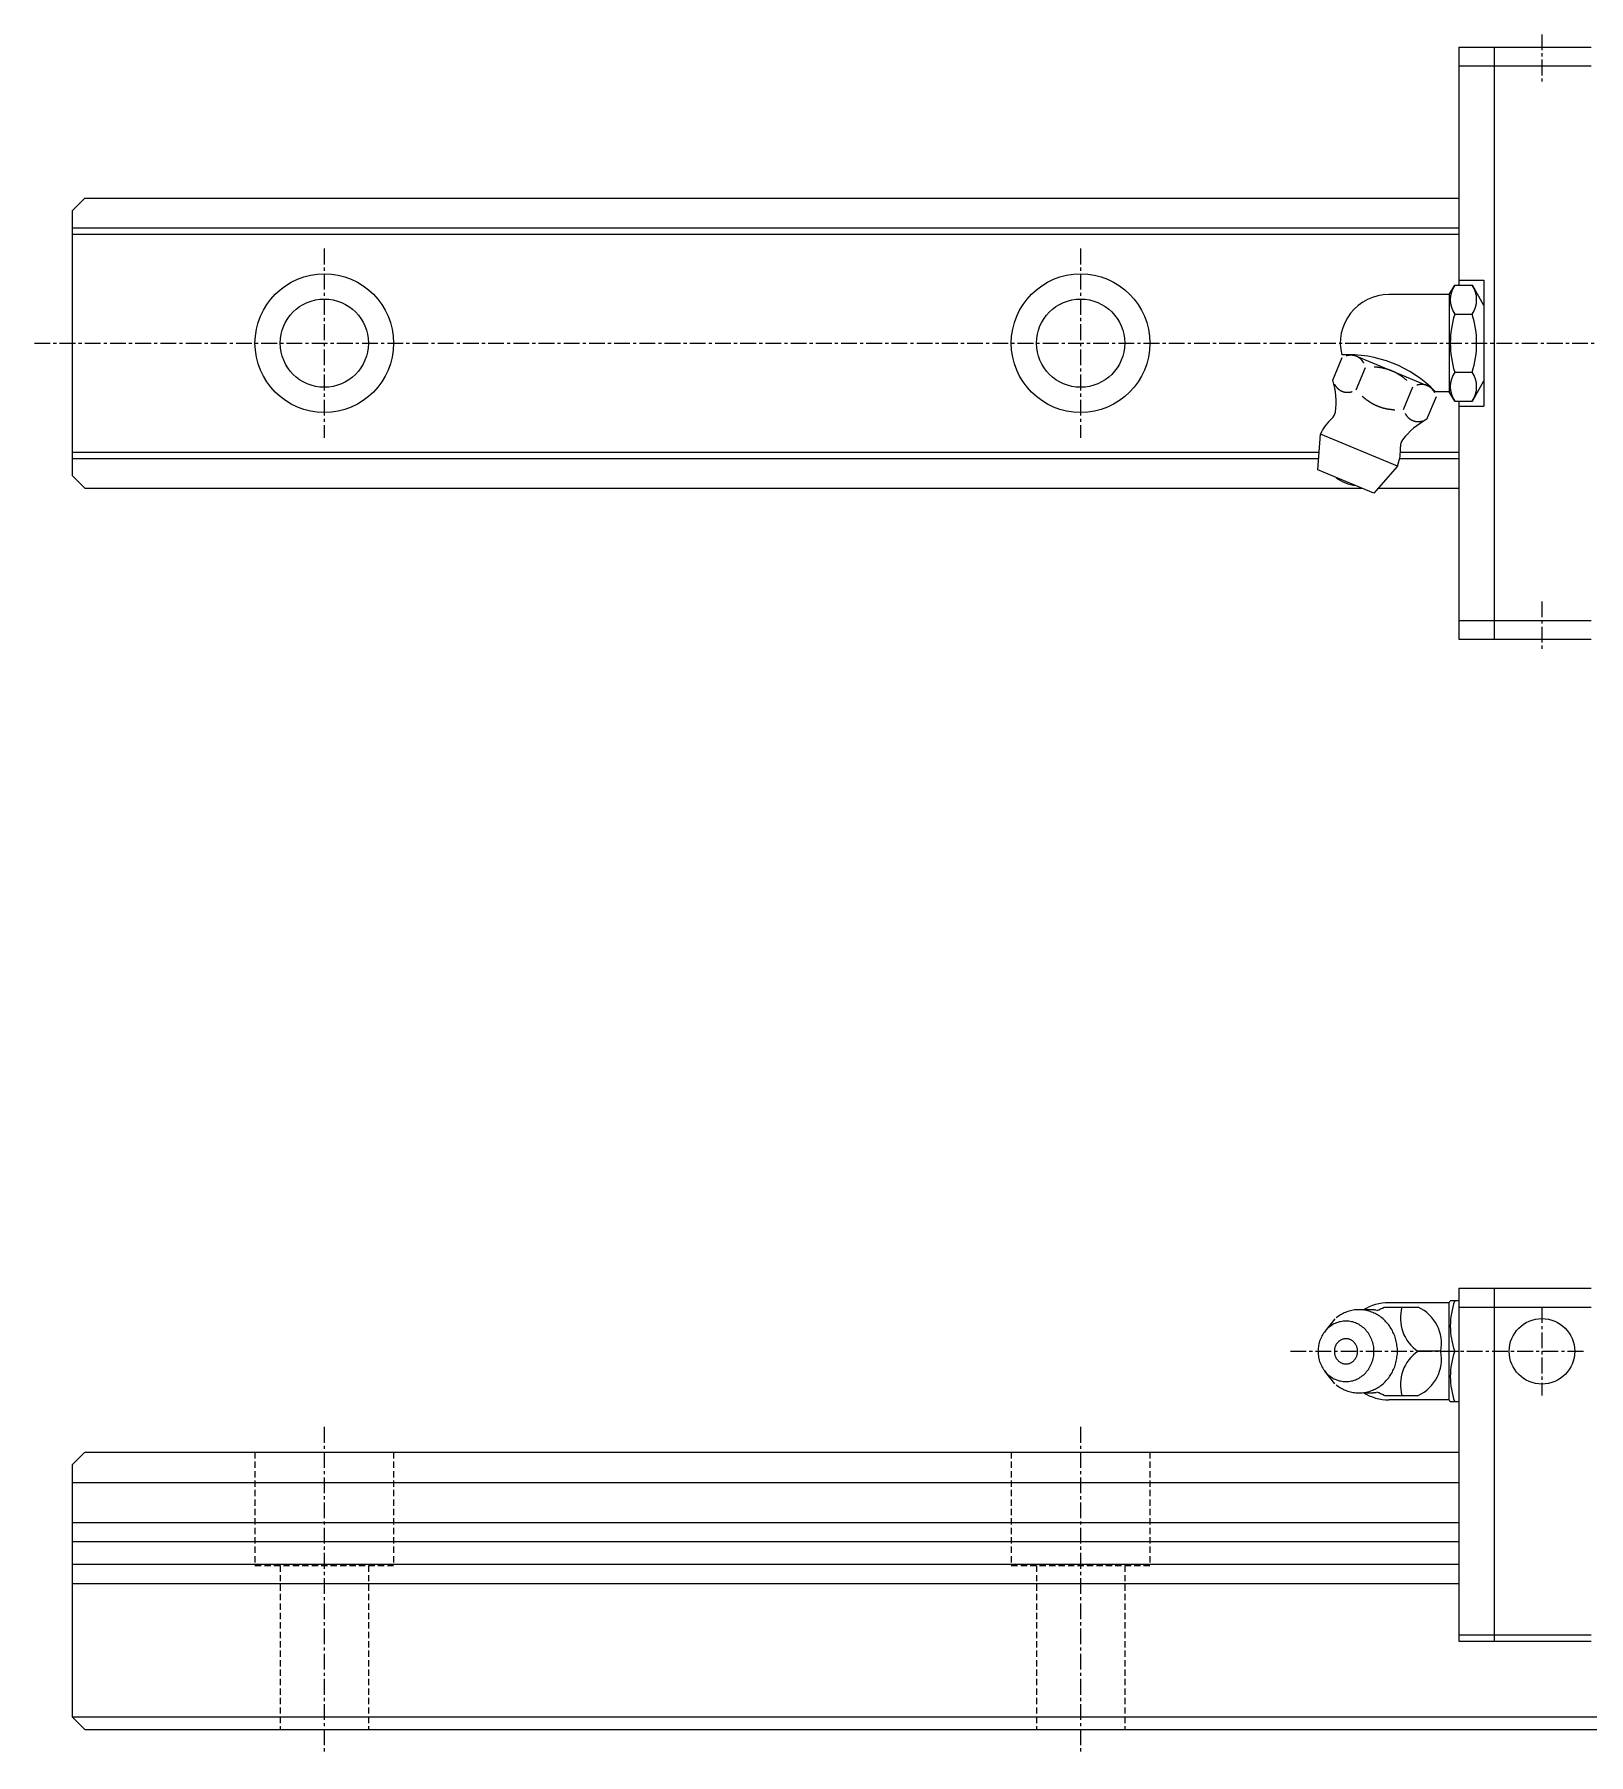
# Model space of a CAD drawing. Extents: x 10 to 320, y 10 to 176.
# Drawn here: x 92 to 215.3, y 37 to 173.5 of the extents above; entities that cross this region are included whole.
import ezdxf

# ---------------------------------------------------------------- set-up
doc = ezdxf.new("R2010")
doc.units = 0
doc.linetypes.add('CENTER', pattern=[2, 1.25, -0.25, 0.25, -0.25])
doc.linetypes.add('DASHED', pattern=[0.75, 0.5, -0.25])
doc.layers.get('0').update_dxf_attribs({"linetype": 'CONTINUOUS'})
doc.layers.add('CENTER', color=1, linetype='CENTER')

msp = doc.modelspace()

# ---------------------------------------------------------------- linework, layer by layer
at = {"color": 7, "linetype": 'CONTINUOUS'}
for p, q in [((205, 172.5), (205, 153.6)), ((205, 172.5), (215.5, 172.5)), ((207.8, 172.5), (207.8, 125.5)), ((205, 171), (215.5, 171)), ((95, 159.5), (96, 160.5)), ((96, 160.5), (205, 160.5)), ((95, 159.5), (95, 138.5)), ((95, 158.16), (205, 158.16)), ((95, 157.66), (205, 157.66)), ((204.24, 152.85), (204.68, 153.6)), ((204.68, 153.6), (206.08, 153.6)), ((205, 154), (207, 154)), ((207, 152), (206.08, 153.6)), ((207, 154), (207, 144)), ((204.24, 152.85), (199.45, 152.85)), ((204.24, 152.85), (204.24, 145.15)), ((204.68, 151.3), (206.08, 151.3)), ((195, 146.06), (195.74, 147.86)), ((202.77, 145.52), (196.6, 148.07)), ((196.87, 145.29), (197.61, 147.08)), ((204.68, 146.7), (206.08, 146.7)), ((200.61, 143.74), (201.36, 145.53)), ((202.48, 142.96), (203.23, 144.76)), ((204.24, 145.15), (203.15, 145.15)), ((204.68, 144.4), (204.24, 145.15)), ((206.08, 144.4), (207, 146)), ((204.68, 144.4), (206.08, 144.4)), ((205, 144.4), (205, 125.5)), ((205, 144), (207, 144)), ((193.83, 138.94), (194.04, 141.78)), ((200.13, 139.25), (194.04, 141.78)), ((95, 140.34), (193.93, 140.34)), ((95, 139.84), (193.9, 139.84)), ((200.13, 139.25), (198.27, 137.1)), ((200.32, 139.84), (205, 139.84)), ((200.38, 140.34), (205, 140.34)), ((95, 138.5), (96, 137.5)), ((198.27, 137.1), (193.83, 138.94)), ((96, 137.5), (197.31, 137.5)), ((198.62, 137.5), (205, 137.5)), ((205, 127), (215.5, 127)), ((205, 125.5), (215.5, 125.5)), ((205, 74), (205, 46)), ((205, 74), (215.5, 74)), ((207.8, 74), (207.8, 46)), ((199.1, 72.51), (201.78, 72.51)), ((204.24, 72.85), (199.45, 72.85)), ((204.24, 72.85), (204.33, 73)), ((204.24, 65.15), (204.24, 72.85)), ((205, 73), (204.33, 73)), ((205, 72.5), (215.5, 72.5)), ((195.18, 71.58), (194.38, 70.57)), ((203.57, 69), (201.78, 69)), ((204.68, 69), (205, 69)), ((195.18, 66.42), (194.38, 67.43)), ((199.1, 65.49), (201.78, 65.49)), ((204.24, 65.15), (199.45, 65.15)), ((204.33, 65), (204.24, 65.15)), ((205, 65), (204.33, 65)), ((95, 60), (96, 61)), ((96, 61), (205, 61)), ((95, 60), (95, 40)), ((95, 58.59), (205, 58.59)), ((95, 55.41), (205, 55.41)), ((95, 53.9), (205, 53.9)), ((95, 52.1), (205, 52.1)), ((95, 50.59), (205, 50.59)), ((205, 46.5), (215.5, 46.5)), ((205, 46), (215.5, 46)), ((95, 40), (96, 39)), ((95, 40), (315, 40)), ((96, 39), (314, 39))]:
    msp.add_line(p, q, dxfattribs=at)
at = {"color": 3, "linetype": 'DASHED'}
for p, q in [((109.5, 61), (109.5, 52)), ((120.5, 61), (120.5, 52)), ((169.5, 61), (169.5, 52)), ((180.5, 61), (180.5, 52)), ((109.5, 52), (120.5, 52)), ((111.5, 52), (111.5, 39)), ((118.5, 52), (118.5, 39)), ((169.5, 52), (180.5, 52)), ((171.5, 52), (171.5, 39)), ((178.5, 52), (178.5, 39))]:
    msp.add_line(p, q, dxfattribs=at)
at = {"color": 7, "linetype": 'CONTINUOUS'}
for points in [[(197.48, 147.41, 0), (197.47, 147.42, 0), (197.46, 147.43, 0), (197.46, 147.44, 0), (197.45, 147.45, 0), (197.44, 147.47, 0), (197.43, 147.48, 0), (197.43, 147.49, 0), (197.42, 147.5, 0), (197.41, 147.51, 0), (197.4, 147.52, 0), (197.4, 147.53, 0), (197.39, 147.54, 0), (197.38, 147.56, 0), (197.37, 147.57, 0), (197.36, 147.58, 0), (197.36, 147.59, 0), (197.35, 147.6, 0), (197.34, 147.61, 0), (197.33, 147.62, 0), (197.32, 147.63, 0), (197.31, 147.64, 0), (197.31, 147.65, 0), (197.3, 147.66, 0), (197.29, 147.67, 0), (197.28, 147.68, 0), (197.27, 147.69, 0), (197.26, 147.7, 0), (197.25, 147.71, 0), (197.24, 147.72, 0), (197.23, 147.72, 0), (197.22, 147.73, 0), (197.22, 147.74, 0), (197.21, 147.75, 0), (197.2, 147.76, 0), (197.19, 147.77, 0), (197.18, 147.78, 0), (197.17, 147.78, 0), (197.16, 147.79, 0), (197.15, 147.8, 0), (197.14, 147.81, 0), (197.13, 147.82, 0), (197.12, 147.82, 0), (197.11, 147.83, 0), (197.1, 147.84, 0), (197.09, 147.85, 0), (197.08, 147.85, 0), (197.07, 147.86, 0), (197.06, 147.87, 0), (197.05, 147.87, 0), (197.03, 147.88, 0), (197.03, 147.89, 0), (197.01, 147.89, 0), (197, 147.9, 0), (196.99, 147.9, 0), (196.98, 147.91, 0), (196.97, 147.92, 0), (196.96, 147.92, 0), (196.95, 147.93, 0), (196.94, 147.93, 0), (196.93, 147.94, 0), (196.91, 147.94, 0), (196.9, 147.95, 0), (196.89, 147.95, 0), (196.88, 147.96, 0), (196.87, 147.96, 0), (196.86, 147.97, 0), (196.85, 147.97, 0), (196.84, 147.98, 0), (196.82, 147.98, 0), (196.81, 147.99, 0), (196.8, 147.99, 0), (196.79, 147.99, 0), (196.78, 148, 0), (196.76, 148, 0), (196.75, 148, 0), (196.74, 148.01, 0), (196.73, 148.01, 0), (196.72, 148.01, 0), (196.7, 148.01, 0), (196.69, 148.02, 0), (196.68, 148.02, 0), (196.67, 148.02, 0), (196.65, 148.03, 0), (196.64, 148.03, 0), (196.63, 148.03, 0), (196.62, 148.03, 0), (196.6, 148.03, 0), (196.59, 148.03, 0), (196.58, 148.04, 0), (196.57, 148.04, 0), (196.56, 148.04, 0), (196.54, 148.04, 0), (196.53, 148.04, 0), (196.52, 148.04, 0), (196.5, 148.04, 0), (196.49, 148.04, 0), (196.48, 148.04, 0), (196.46, 148.04, 0), (196.45, 148.04, 0), (196.44, 148.04, 0), (196.43, 148.04, 0), (196.41, 148.04, 0), (196.4, 148.04, 0), (196.39, 148.04, 0), (196.38, 148.04, 0), (196.36, 148.04, 0), (196.35, 148.04, 0), (196.34, 148.04, 0), (196.32, 148.04, 0), (196.31, 148.04, 0), (196.3, 148.03, 0), (196.28, 148.03, 0), (196.27, 148.03, 0), (196.26, 148.03, 0), (196.24, 148.03, 0), (196.23, 148.03, 0), (196.22, 148.02, 0), (196.2, 148.02, 0), (196.19, 148.02, 0), (196.18, 148.01, 0), (196.16, 148.01, 0), (196.15, 148.01, 0), (196.14, 148.01, 0), (196.12, 148, 0), (196.11, 148, 0), (196.1, 148, 0), (196.08, 147.99, 0), (196.07, 147.99, 0)], [(200.88, 146.03, 0), (200.87, 146.05, 0), (200.85, 146.06, 0), (200.83, 146.08, 0), (200.81, 146.09, 0), (200.8, 146.11, 0), (200.78, 146.12, 0), (200.76, 146.14, 0), (200.74, 146.15, 0), (200.73, 146.17, 0), (200.71, 146.18, 0), (200.69, 146.2, 0), (200.68, 146.21, 0), (200.66, 146.22, 0), (200.64, 146.24, 0), (200.62, 146.25, 0), (200.6, 146.27, 0), (200.59, 146.28, 0), (200.57, 146.29, 0), (200.55, 146.31, 0), (200.53, 146.32, 0), (200.51, 146.33, 0), (200.5, 146.35, 0), (200.48, 146.36, 0), (200.46, 146.37, 0), (200.44, 146.38, 0), (200.42, 146.4, 0), (200.4, 146.41, 0), (200.39, 146.42, 0), (200.37, 146.43, 0), (200.35, 146.45, 0), (200.33, 146.46, 0), (200.31, 146.47, 0), (200.29, 146.48, 0), (200.28, 146.49, 0), (200.26, 146.51, 0), (200.24, 146.52, 0), (200.22, 146.53, 0), (200.2, 146.54, 0), (200.18, 146.55, 0), (200.16, 146.56, 0), (200.14, 146.57, 0), (200.12, 146.58, 0), (200.1, 146.59, 0), (200.08, 146.61, 0), (200.06, 146.62, 0), (200.04, 146.63, 0), (200.03, 146.64, 0), (200.01, 146.65, 0), (199.99, 146.66, 0), (199.97, 146.67, 0), (199.95, 146.68, 0), (199.93, 146.69, 0), (199.91, 146.7, 0), (199.89, 146.71, 0), (199.87, 146.72, 0), (199.85, 146.72, 0), (199.83, 146.74, 0), (199.81, 146.74, 0), (199.79, 146.75, 0), (199.77, 146.76, 0), (199.75, 146.77, 0), (199.73, 146.78, 0), (199.71, 146.79, 0), (199.69, 146.8, 0), (199.67, 146.81, 0), (199.65, 146.81, 0), (199.63, 146.82, 0), (199.6, 146.83, 0), (199.59, 146.84, 0), (199.56, 146.84, 0), (199.54, 146.85, 0), (199.52, 146.86, 0), (199.5, 146.87, 0), (199.48, 146.88, 0), (199.46, 146.88, 0), (199.44, 146.89, 0), (199.42, 146.9, 0), (199.4, 146.9, 0), (199.38, 146.91, 0), (199.36, 146.92, 0), (199.34, 146.92, 0), (199.31, 146.93, 0), (199.29, 146.94, 0), (199.27, 146.94, 0), (199.25, 146.95, 0), (199.23, 146.95, 0), (199.21, 146.96, 0), (199.19, 146.97, 0), (199.16, 146.97, 0), (199.14, 146.98, 0), (199.12, 146.98, 0), (199.1, 146.99, 0), (199.08, 146.99, 0), (199.06, 147, 0), (199.04, 147, 0), (199.01, 147.01, 0), (198.99, 147.01, 0), (198.97, 147.02, 0), (198.95, 147.02, 0), (198.93, 147.03, 0), (198.91, 147.03, 0), (198.88, 147.03, 0), (198.86, 147.04, 0), (198.84, 147.04, 0), (198.82, 147.05, 0), (198.8, 147.05, 0), (198.77, 147.05, 0), (198.75, 147.06, 0), (198.73, 147.06, 0), (198.71, 147.06, 0), (198.69, 147.07, 0), (198.66, 147.07, 0), (198.64, 147.07, 0), (198.62, 147.07, 0), (198.6, 147.08, 0), (198.57, 147.08, 0), (198.55, 147.08, 0), (198.53, 147.09, 0), (198.51, 147.09, 0), (198.49, 147.09, 0), (198.46, 147.09, 0), (198.44, 147.09, 0), (198.42, 147.09, 0), (198.4, 147.1, 0), (198.37, 147.1, 0), (198.35, 147.1, 0), (198.33, 147.1, 0), (198.3, 147.1, 0)], [(195.14, 145.74, 0), (195.14, 145.73, 0), (195.15, 145.72, 0), (195.16, 145.7, 0), (195.17, 145.69, 0), (195.17, 145.68, 0), (195.18, 145.67, 0), (195.19, 145.66, 0), (195.19, 145.65, 0), (195.2, 145.63, 0), (195.21, 145.62, 0), (195.22, 145.61, 0), (195.22, 145.6, 0), (195.23, 145.59, 0), (195.24, 145.58, 0), (195.25, 145.57, 0), (195.26, 145.56, 0), (195.27, 145.55, 0), (195.27, 145.54, 0), (195.28, 145.53, 0), (195.29, 145.52, 0), (195.3, 145.51, 0), (195.31, 145.5, 0), (195.32, 145.49, 0), (195.32, 145.48, 0), (195.33, 145.47, 0), (195.34, 145.46, 0), (195.35, 145.45, 0), (195.36, 145.44, 0), (195.37, 145.43, 0), (195.38, 145.42, 0), (195.39, 145.41, 0), (195.4, 145.4, 0), (195.41, 145.4, 0), (195.42, 145.39, 0), (195.43, 145.38, 0), (195.44, 145.37, 0), (195.45, 145.36, 0), (195.46, 145.35, 0), (195.46, 145.34, 0), (195.47, 145.34, 0), (195.49, 145.33, 0), (195.5, 145.32, 0), (195.51, 145.31, 0), (195.52, 145.31, 0), (195.53, 145.3, 0), (195.54, 145.29, 0), (195.55, 145.29, 0), (195.56, 145.28, 0), (195.57, 145.27, 0), (195.58, 145.27, 0), (195.59, 145.26, 0), (195.6, 145.25, 0), (195.61, 145.25, 0), (195.62, 145.24, 0), (195.63, 145.24, 0), (195.64, 145.23, 0), (195.65, 145.22, 0), (195.66, 145.22, 0), (195.68, 145.21, 0), (195.69, 145.21, 0), (195.7, 145.2, 0), (195.71, 145.2, 0), (195.72, 145.19, 0), (195.73, 145.19, 0), (195.74, 145.18, 0), (195.76, 145.18, 0), (195.77, 145.17, 0), (195.78, 145.17, 0), (195.79, 145.16, 0), (195.8, 145.16, 0), (195.81, 145.16, 0), (195.83, 145.15, 0), (195.84, 145.15, 0), (195.85, 145.15, 0), (195.86, 145.14, 0), (195.87, 145.14, 0), (195.89, 145.14, 0), (195.9, 145.13, 0), (195.91, 145.13, 0), (195.92, 145.13, 0), (195.93, 145.12, 0), (195.95, 145.12, 0), (195.96, 145.12, 0), (195.97, 145.12, 0), (195.98, 145.12, 0), (196, 145.12, 0), (196.01, 145.11, 0), (196.02, 145.11, 0), (196.03, 145.11, 0), (196.05, 145.11, 0), (196.06, 145.11, 0), (196.07, 145.11, 0), (196.08, 145.1, 0), (196.1, 145.1, 0), (196.11, 145.1, 0), (196.12, 145.1, 0), (196.13, 145.1, 0), (196.15, 145.1, 0), (196.16, 145.1, 0), (196.17, 145.1, 0), (196.19, 145.1, 0), (196.2, 145.1, 0), (196.21, 145.1, 0), (196.23, 145.1, 0), (196.24, 145.1, 0), (196.25, 145.1, 0), (196.26, 145.11, 0), (196.28, 145.11, 0), (196.29, 145.11, 0), (196.31, 145.11, 0), (196.32, 145.11, 0), (196.33, 145.11, 0), (196.34, 145.12, 0), (196.36, 145.12, 0), (196.37, 145.12, 0), (196.38, 145.12, 0), (196.4, 145.12, 0), (196.41, 145.12, 0), (196.42, 145.13, 0), (196.44, 145.13, 0), (196.45, 145.13, 0), (196.46, 145.14, 0), (196.48, 145.14, 0), (196.49, 145.14, 0), (196.5, 145.15, 0), (196.52, 145.15, 0), (196.53, 145.15, 0), (196.54, 145.16, 0)], [(197.34, 144.79, 0), (197.36, 144.77, 0), (197.38, 144.76, 0), (197.4, 144.74, 0), (197.41, 144.73, 0), (197.43, 144.71, 0), (197.45, 144.7, 0), (197.46, 144.68, 0), (197.48, 144.67, 0), (197.5, 144.65, 0), (197.52, 144.64, 0), (197.53, 144.62, 0), (197.55, 144.61, 0), (197.57, 144.6, 0), (197.59, 144.58, 0), (197.6, 144.57, 0), (197.62, 144.56, 0), (197.64, 144.54, 0), (197.66, 144.53, 0), (197.68, 144.51, 0), (197.69, 144.5, 0), (197.71, 144.49, 0), (197.73, 144.47, 0), (197.75, 144.46, 0), (197.77, 144.45, 0), (197.78, 144.44, 0), (197.8, 144.42, 0), (197.82, 144.41, 0), (197.84, 144.4, 0), (197.86, 144.39, 0), (197.88, 144.38, 0), (197.9, 144.36, 0), (197.91, 144.35, 0), (197.93, 144.34, 0), (197.95, 144.33, 0), (197.97, 144.31, 0), (197.99, 144.3, 0), (198.01, 144.29, 0), (198.03, 144.28, 0), (198.05, 144.27, 0), (198.06, 144.26, 0), (198.08, 144.25, 0), (198.1, 144.24, 0), (198.12, 144.23, 0), (198.14, 144.21, 0), (198.16, 144.21, 0), (198.18, 144.19, 0), (198.2, 144.18, 0), (198.22, 144.17, 0), (198.24, 144.16, 0), (198.26, 144.15, 0), (198.28, 144.14, 0), (198.3, 144.13, 0), (198.32, 144.12, 0), (198.34, 144.11, 0), (198.36, 144.1, 0), (198.38, 144.09, 0), (198.4, 144.09, 0), (198.42, 144.08, 0), (198.44, 144.07, 0), (198.46, 144.06, 0), (198.48, 144.05, 0), (198.5, 144.04, 0), (198.52, 144.03, 0), (198.54, 144.02, 0), (198.56, 144.02, 0), (198.58, 144.01, 0), (198.6, 144, 0), (198.62, 143.99, 0), (198.64, 143.98, 0), (198.66, 143.98, 0), (198.68, 143.97, 0), (198.7, 143.96, 0), (198.72, 143.95, 0), (198.75, 143.95, 0), (198.76, 143.94, 0), (198.79, 143.93, 0), (198.81, 143.93, 0), (198.83, 143.92, 0), (198.85, 143.91, 0), (198.87, 143.9, 0), (198.89, 143.9, 0), (198.91, 143.89, 0), (198.93, 143.88, 0), (198.95, 143.88, 0), (198.98, 143.87, 0), (199, 143.87, 0), (199.02, 143.86, 0), (199.04, 143.85, 0), (199.06, 143.85, 0), (199.08, 143.84, 0), (199.1, 143.84, 0), (199.12, 143.83, 0), (199.15, 143.83, 0), (199.17, 143.82, 0), (199.19, 143.82, 0), (199.21, 143.81, 0), (199.23, 143.81, 0), (199.25, 143.8, 0), (199.28, 143.8, 0), (199.3, 143.79, 0), (199.32, 143.79, 0), (199.34, 143.79, 0), (199.36, 143.78, 0), (199.39, 143.78, 0), (199.41, 143.78, 0), (199.43, 143.77, 0), (199.45, 143.77, 0), (199.47, 143.76, 0), (199.5, 143.76, 0), (199.52, 143.76, 0), (199.54, 143.75, 0), (199.56, 143.75, 0), (199.59, 143.75, 0), (199.61, 143.75, 0), (199.63, 143.74, 0), (199.65, 143.74, 0), (199.67, 143.74, 0), (199.7, 143.74, 0), (199.72, 143.73, 0), (199.74, 143.73, 0), (199.76, 143.73, 0), (199.79, 143.73, 0), (199.81, 143.73, 0), (199.83, 143.72, 0), (199.85, 143.72, 0), (199.88, 143.72, 0), (199.9, 143.72, 0), (199.92, 143.72, 0)], [(203.09, 145.08, 0), (203.08, 145.09, 0), (203.07, 145.11, 0), (203.07, 145.12, 0), (203.06, 145.13, 0), (203.05, 145.14, 0), (203.05, 145.15, 0), (203.04, 145.16, 0), (203.03, 145.18, 0), (203.02, 145.19, 0), (203.02, 145.2, 0), (203.01, 145.21, 0), (203, 145.22, 0), (202.99, 145.23, 0), (202.99, 145.24, 0), (202.98, 145.25, 0), (202.97, 145.26, 0), (202.96, 145.27, 0), (202.95, 145.28, 0), (202.94, 145.29, 0), (202.94, 145.31, 0), (202.93, 145.31, 0), (202.92, 145.32, 0), (202.91, 145.33, 0), (202.9, 145.34, 0), (202.89, 145.35, 0), (202.88, 145.36, 0), (202.87, 145.37, 0), (202.87, 145.38, 0), (202.86, 145.39, 0), (202.85, 145.4, 0), (202.84, 145.41, 0), (202.83, 145.42, 0), (202.82, 145.43, 0), (202.81, 145.43, 0), (202.8, 145.44, 0), (202.79, 145.45, 0), (202.78, 145.46, 0), (202.77, 145.47, 0), (202.76, 145.48, 0), (202.75, 145.48, 0), (202.74, 145.49, 0), (202.73, 145.5, 0), (202.72, 145.51, 0), (202.71, 145.51, 0), (202.7, 145.52, 0), (202.69, 145.53, 0), (202.68, 145.53, 0), (202.67, 145.54, 0), (202.66, 145.55, 0), (202.65, 145.56, 0), (202.64, 145.56, 0), (202.63, 145.57, 0), (202.62, 145.57, 0), (202.6, 145.58, 0), (202.59, 145.59, 0), (202.58, 145.59, 0), (202.57, 145.6, 0), (202.56, 145.6, 0), (202.55, 145.61, 0), (202.54, 145.61, 0), (202.53, 145.62, 0), (202.52, 145.62, 0), (202.5, 145.63, 0), (202.49, 145.63, 0), (202.48, 145.64, 0), (202.47, 145.64, 0), (202.46, 145.65, 0), (202.45, 145.65, 0), (202.44, 145.66, 0), (202.42, 145.66, 0), (202.41, 145.66, 0), (202.4, 145.67, 0), (202.39, 145.67, 0), (202.38, 145.68, 0), (202.36, 145.68, 0), (202.35, 145.68, 0), (202.34, 145.68, 0), (202.33, 145.69, 0), (202.32, 145.69, 0), (202.3, 145.69, 0), (202.29, 145.69, 0), (202.28, 145.7, 0), (202.27, 145.7, 0), (202.25, 145.7, 0), (202.24, 145.7, 0), (202.23, 145.71, 0), (202.22, 145.71, 0), (202.21, 145.71, 0), (202.19, 145.71, 0), (202.18, 145.71, 0), (202.17, 145.71, 0), (202.15, 145.72, 0), (202.14, 145.72, 0), (202.13, 145.72, 0), (202.12, 145.72, 0), (202.1, 145.72, 0), (202.09, 145.72, 0), (202.08, 145.72, 0), (202.06, 145.72, 0), (202.05, 145.72, 0), (202.04, 145.72, 0), (202.03, 145.72, 0), (202.01, 145.72, 0), (202, 145.72, 0), (201.99, 145.72, 0), (201.97, 145.72, 0), (201.96, 145.72, 0), (201.95, 145.71, 0), (201.94, 145.71, 0), (201.92, 145.71, 0), (201.91, 145.71, 0), (201.9, 145.71, 0), (201.88, 145.71, 0), (201.87, 145.7, 0), (201.86, 145.7, 0), (201.84, 145.7, 0), (201.83, 145.7, 0), (201.82, 145.69, 0), (201.8, 145.69, 0), (201.79, 145.69, 0), (201.78, 145.69, 0), (201.76, 145.68, 0), (201.75, 145.68, 0), (201.74, 145.68, 0), (201.72, 145.68, 0), (201.71, 145.67, 0), (201.69, 145.67, 0), (201.68, 145.66, 0)], [(200.75, 143.41, 0), (200.76, 143.4, 0), (200.76, 143.39, 0), (200.77, 143.38, 0), (200.78, 143.37, 0), (200.78, 143.35, 0), (200.79, 143.34, 0), (200.8, 143.33, 0), (200.81, 143.32, 0), (200.81, 143.31, 0), (200.82, 143.3, 0), (200.83, 143.29, 0), (200.84, 143.28, 0), (200.85, 143.26, 0), (200.85, 143.25, 0), (200.86, 143.24, 0), (200.87, 143.23, 0), (200.88, 143.22, 0), (200.89, 143.21, 0), (200.9, 143.2, 0), (200.9, 143.19, 0), (200.91, 143.18, 0), (200.92, 143.17, 0), (200.93, 143.16, 0), (200.94, 143.15, 0), (200.95, 143.14, 0), (200.96, 143.13, 0), (200.96, 143.12, 0), (200.97, 143.11, 0), (200.98, 143.1, 0), (200.99, 143.1, 0), (201, 143.09, 0), (201.01, 143.08, 0), (201.02, 143.07, 0), (201.03, 143.06, 0), (201.04, 143.05, 0), (201.05, 143.04, 0), (201.06, 143.04, 0), (201.07, 143.03, 0), (201.08, 143.02, 0), (201.09, 143.01, 0), (201.1, 143, 0), (201.11, 143, 0), (201.12, 142.99, 0), (201.13, 142.98, 0), (201.14, 142.97, 0), (201.15, 142.97, 0), (201.16, 142.96, 0), (201.17, 142.95, 0), (201.18, 142.95, 0), (201.19, 142.94, 0), (201.2, 142.94, 0), (201.21, 142.93, 0), (201.22, 142.92, 0), (201.23, 142.92, 0), (201.25, 142.91, 0), (201.26, 142.9, 0), (201.27, 142.9, 0), (201.28, 142.89, 0), (201.29, 142.89, 0), (201.3, 142.88, 0), (201.31, 142.88, 0), (201.32, 142.87, 0), (201.33, 142.87, 0), (201.34, 142.86, 0), (201.36, 142.86, 0), (201.37, 142.85, 0), (201.38, 142.85, 0), (201.39, 142.84, 0), (201.4, 142.84, 0), (201.41, 142.84, 0), (201.43, 142.83, 0), (201.44, 142.83, 0), (201.45, 142.82, 0), (201.46, 142.82, 0), (201.47, 142.82, 0), (201.49, 142.81, 0), (201.5, 142.81, 0), (201.51, 142.81, 0), (201.52, 142.81, 0), (201.53, 142.8, 0), (201.55, 142.8, 0), (201.56, 142.8, 0), (201.57, 142.8, 0), (201.58, 142.79, 0), (201.6, 142.79, 0), (201.61, 142.79, 0), (201.62, 142.79, 0), (201.63, 142.79, 0), (201.65, 142.78, 0), (201.66, 142.78, 0), (201.67, 142.78, 0), (201.68, 142.78, 0), (201.7, 142.78, 0), (201.71, 142.78, 0), (201.72, 142.78, 0), (201.73, 142.78, 0), (201.75, 142.78, 0), (201.76, 142.78, 0), (201.77, 142.78, 0), (201.79, 142.78, 0), (201.8, 142.78, 0), (201.81, 142.78, 0), (201.82, 142.78, 0), (201.84, 142.78, 0), (201.85, 142.78, 0), (201.87, 142.78, 0), (201.88, 142.78, 0), (201.89, 142.78, 0), (201.9, 142.78, 0), (201.92, 142.78, 0), (201.93, 142.79, 0), (201.94, 142.79, 0), (201.96, 142.79, 0), (201.97, 142.79, 0), (201.98, 142.79, 0), (202, 142.8, 0), (202.01, 142.8, 0), (202.02, 142.8, 0), (202.04, 142.8, 0), (202.05, 142.81, 0), (202.06, 142.81, 0), (202.08, 142.81, 0), (202.09, 142.81, 0), (202.1, 142.82, 0), (202.12, 142.82, 0), (202.13, 142.82, 0), (202.14, 142.83, 0), (202.16, 142.83, 0)], [(196.05, 66.6, 0), (196.16, 66.6, 0), (196.27, 66.61, 0), (196.38, 66.63, 0), (196.48, 66.65, 0), (196.59, 66.67, 0), (196.69, 66.7, 0), (196.8, 66.74, 0), (196.9, 66.78, 0), (197, 66.83, 0), (197.1, 66.88, 0), (197.19, 66.94, 0), (197.28, 67, 0), (197.37, 67.07, 0), (197.46, 67.14, 0), (197.54, 67.22, 0), (197.62, 67.3, 0), (197.69, 67.39, 0), (197.77, 67.48, 0), (197.83, 67.57, 0), (197.9, 67.67, 0), (197.95, 67.77, 0), (198.01, 67.87, 0), (198.06, 67.97, 0), (198.1, 68.08, 0), (198.14, 68.19, 0), (198.17, 68.3, 0), (198.2, 68.42, 0), (198.23, 68.53, 0), (198.25, 68.65, 0), (198.26, 68.76, 0), (198.27, 68.88, 0), (198.27, 69, 0), (198.27, 69.12, 0), (198.26, 69.24, 0), (198.25, 69.35, 0), (198.23, 69.47, 0), (198.2, 69.58, 0), (198.17, 69.7, 0), (198.14, 69.81, 0), (198.1, 69.92, 0), (198.06, 70.03, 0), (198.01, 70.13, 0), (197.95, 70.23, 0), (197.9, 70.33, 0), (197.83, 70.43, 0), (197.77, 70.52, 0), (197.69, 70.61, 0), (197.62, 70.7, 0), (197.54, 70.78, 0), (197.46, 70.86, 0), (197.37, 70.93, 0), (197.28, 71, 0), (197.19, 71.06, 0), (197.1, 71.12, 0), (197, 71.17, 0), (196.9, 71.22, 0), (196.8, 71.26, 0), (196.69, 71.3, 0), (196.59, 71.33, 0), (196.48, 71.35, 0), (196.38, 71.37, 0), (196.27, 71.39, 0), (196.16, 71.4, 0), (196.05, 71.4, 0), (195.94, 71.4, 0), (195.83, 71.39, 0), (195.73, 71.37, 0), (195.62, 71.35, 0), (195.51, 71.33, 0), (195.41, 71.3, 0), (195.31, 71.26, 0), (195.2, 71.22, 0), (195.1, 71.17, 0), (195.01, 71.12, 0), (194.91, 71.06, 0), (194.82, 71, 0), (194.73, 70.93, 0), (194.65, 70.86, 0), (194.56, 70.78, 0), (194.48, 70.7, 0), (194.41, 70.61, 0), (194.34, 70.52, 0), (194.27, 70.43, 0), (194.21, 70.33, 0), (194.15, 70.23, 0), (194.1, 70.13, 0), (194.05, 70.03, 0), (194, 69.92, 0), (193.96, 69.81, 0), (193.93, 69.7, 0), (193.9, 69.58, 0), (193.88, 69.47, 0), (193.86, 69.35, 0), (193.84, 69.24, 0), (193.84, 69.12, 0), (193.83, 69, 0), (193.84, 68.88, 0), (193.84, 68.76, 0), (193.86, 68.65, 0), (193.88, 68.53, 0), (193.9, 68.42, 0), (193.93, 68.3, 0), (193.96, 68.19, 0), (194, 68.08, 0), (194.05, 67.97, 0), (194.1, 67.87, 0), (194.15, 67.77, 0), (194.21, 67.67, 0), (194.27, 67.57, 0), (194.34, 67.48, 0), (194.41, 67.39, 0), (194.48, 67.3, 0), (194.56, 67.22, 0), (194.65, 67.14, 0), (194.73, 67.07, 0), (194.82, 67, 0), (194.91, 66.94, 0), (195.01, 66.88, 0), (195.1, 66.83, 0), (195.2, 66.78, 0), (195.31, 66.74, 0), (195.41, 66.7, 0), (195.51, 66.67, 0), (195.62, 66.65, 0), (195.73, 66.63, 0), (195.83, 66.61, 0), (195.94, 66.6, 0), (196.05, 66.6, 0)], [(195.27, 66.35, 0), (195.36, 66.28, 0), (195.45, 66.22, 0), (195.54, 66.16, 0), (195.63, 66.1, 0), (195.72, 66.05, 0), (195.82, 66, 0), (195.91, 65.95, 0), (196.01, 65.91, 0), (196.11, 65.87, 0), (196.21, 65.84, 0), (196.31, 65.81, 0), (196.41, 65.78, 0), (196.52, 65.76, 0), (196.62, 65.74, 0), (196.72, 65.72, 0), (196.83, 65.71, 0), (196.93, 65.7, 0), (197.04, 65.7, 0), (197.14, 65.7, 0), (197.25, 65.7, 0), (197.35, 65.71, 0), (197.46, 65.72, 0), (197.56, 65.74, 0), (197.66, 65.76, 0), (197.77, 65.78, 0), (197.87, 65.81, 0), (197.97, 65.84, 0), (198.07, 65.88, 0), (198.17, 65.92, 0), (198.27, 65.96, 0), (198.36, 66, 0), (198.46, 66.05, 0), (198.55, 66.11, 0), (198.64, 66.16, 0), (198.73, 66.22, 0), (198.82, 66.29, 0), (198.9, 66.35, 0), (198.99, 66.42, 0), (199.07, 66.49, 0), (199.15, 66.57, 0), (199.22, 66.65, 0), (199.3, 66.73, 0), (199.37, 66.81, 0), (199.44, 66.9, 0), (199.5, 66.99, 0), (199.56, 67.08, 0), (199.62, 67.17, 0), (199.68, 67.27, 0), (199.74, 67.37, 0), (199.78, 67.47, 0), (199.83, 67.57, 0), (199.88, 67.67, 0), (199.92, 67.78, 0), (199.95, 67.88, 0), (199.99, 67.99, 0), (200.02, 68.1, 0), (200.04, 68.21, 0), (200.07, 68.32, 0), (200.09, 68.43, 0), (200.1, 68.55, 0), (200.12, 68.66, 0), (200.13, 68.77, 0), (200.13, 68.89, 0), (200.13, 69, 0), (200.13, 69.11, 0), (200.13, 69.23, 0), (200.12, 69.34, 0), (200.1, 69.45, 0), (200.09, 69.57, 0), (200.07, 69.68, 0), (200.04, 69.79, 0), (200.02, 69.9, 0), (199.99, 70.01, 0), (199.95, 70.12, 0), (199.92, 70.22, 0), (199.88, 70.33, 0), (199.83, 70.43, 0), (199.78, 70.53, 0), (199.74, 70.63, 0), (199.68, 70.73, 0), (199.62, 70.83, 0), (199.56, 70.92, 0), (199.5, 71.01, 0), (199.44, 71.1, 0), (199.37, 71.19, 0), (199.3, 71.27, 0), (199.22, 71.35, 0), (199.15, 71.43, 0), (199.07, 71.51, 0), (198.99, 71.58, 0), (198.9, 71.65, 0), (198.82, 71.71, 0), (198.73, 71.78, 0), (198.64, 71.84, 0), (198.55, 71.89, 0), (198.46, 71.95, 0), (198.36, 72, 0), (198.27, 72.04, 0), (198.17, 72.08, 0), (198.07, 72.12, 0), (197.97, 72.16, 0), (197.87, 72.19, 0), (197.77, 72.22, 0), (197.66, 72.24, 0), (197.56, 72.26, 0), (197.46, 72.28, 0), (197.35, 72.29, 0), (197.25, 72.3, 0), (197.14, 72.3, 0), (197.04, 72.3, 0), (196.93, 72.3, 0), (196.83, 72.29, 0), (196.72, 72.28, 0), (196.62, 72.26, 0), (196.52, 72.24, 0), (196.41, 72.22, 0), (196.31, 72.19, 0), (196.21, 72.16, 0), (196.11, 72.13, 0), (196.01, 72.09, 0), (195.91, 72.05, 0), (195.82, 72, 0), (195.72, 71.95, 0), (195.63, 71.9, 0), (195.54, 71.84, 0), (195.45, 71.78, 0), (195.36, 71.72, 0), (195.27, 71.66, 0)], [(198.46, 72.25, 0), (198.45, 72.25, 0), (198.44, 72.26, 0), (198.44, 72.26, 0), (198.43, 72.26, 0), (198.42, 72.26, 0), (198.42, 72.26, 0), (198.41, 72.26, 0), (198.4, 72.26, 0), (198.4, 72.26, 0), (198.39, 72.27, 0), (198.38, 72.27, 0), (198.37, 72.27, 0), (198.37, 72.27, 0), (198.36, 72.27, 0), (198.35, 72.27, 0), (198.35, 72.27, 0), (198.34, 72.27, 0), (198.33, 72.27, 0), (198.32, 72.27, 0), (198.32, 72.28, 0), (198.31, 72.28, 0), (198.3, 72.28, 0), (198.3, 72.28, 0), (198.29, 72.28, 0), (198.28, 72.28, 0), (198.28, 72.28, 0), (198.27, 72.28, 0), (198.26, 72.28, 0), (198.25, 72.28, 0), (198.25, 72.28, 0), (198.24, 72.28, 0), (198.23, 72.29, 0), (198.22, 72.29, 0), (198.22, 72.29, 0), (198.21, 72.29, 0), (198.2, 72.29, 0), (198.2, 72.29, 0), (198.19, 72.29, 0), (198.18, 72.29, 0), (198.18, 72.29, 0), (198.17, 72.29, 0), (198.16, 72.29, 0), (198.15, 72.29, 0), (198.15, 72.29, 0), (198.14, 72.29, 0), (198.13, 72.29, 0), (198.12, 72.29, 0), (198.12, 72.29, 0), (198.11, 72.3, 0), (198.1, 72.3, 0), (198.1, 72.3, 0), (198.09, 72.3, 0), (198.08, 72.3, 0), (198.07, 72.3, 0), (198.07, 72.3, 0), (198.06, 72.3, 0), (198.05, 72.3, 0), (198.05, 72.3, 0), (198.04, 72.3, 0), (198.03, 72.3, 0), (198.03, 72.3, 0), (198.02, 72.3, 0), (198.01, 72.3, 0), (198, 72.3, 0), (198, 72.3, 0), (197.99, 72.3, 0), (197.98, 72.3, 0), (197.97, 72.3, 0), (197.97, 72.3, 0), (197.96, 72.3, 0), (197.95, 72.3, 0), (197.95, 72.3, 0), (197.94, 72.3, 0), (197.93, 72.3, 0), (197.93, 72.3, 0), (197.92, 72.3, 0), (197.91, 72.3, 0), (197.9, 72.3, 0), (197.9, 72.3, 0), (197.89, 72.3, 0), (197.88, 72.3, 0), (197.87, 72.3, 0), (197.87, 72.3, 0), (197.86, 72.3, 0), (197.85, 72.3, 0), (197.85, 72.3, 0), (197.84, 72.3, 0), (197.83, 72.3, 0), (197.82, 72.3, 0), (197.82, 72.3, 0), (197.81, 72.3, 0), (197.8, 72.3, 0), (197.8, 72.3, 0), (197.79, 72.3, 0), (197.78, 72.3, 0), (197.78, 72.3, 0), (197.77, 72.29, 0), (197.76, 72.29, 0), (197.75, 72.29, 0), (197.75, 72.29, 0), (197.74, 72.29, 0), (197.73, 72.29, 0), (197.72, 72.29, 0), (197.72, 72.29, 0), (197.71, 72.29, 0), (197.7, 72.29, 0), (197.7, 72.29, 0), (197.69, 72.29, 0), (197.68, 72.29, 0), (197.68, 72.29, 0), (197.67, 72.29, 0), (197.66, 72.29, 0), (197.65, 72.28, 0), (197.65, 72.28, 0), (197.64, 72.28, 0), (197.63, 72.28, 0), (197.62, 72.28, 0), (197.62, 72.28, 0), (197.61, 72.28, 0), (197.6, 72.28, 0), (197.6, 72.28, 0), (197.59, 72.28, 0), (197.58, 72.28, 0), (197.57, 72.28, 0), (197.57, 72.27, 0), (197.56, 72.27, 0), (197.55, 72.27, 0), (197.55, 72.27, 0)], [(196.05, 68, 0), (196.1, 68, 0), (196.14, 68, 0), (196.19, 68.01, 0), (196.23, 68.02, 0), (196.28, 68.03, 0), (196.32, 68.04, 0), (196.36, 68.06, 0), (196.41, 68.08, 0), (196.45, 68.1, 0), (196.49, 68.12, 0), (196.53, 68.14, 0), (196.56, 68.17, 0), (196.6, 68.2, 0), (196.64, 68.23, 0), (196.67, 68.26, 0), (196.71, 68.29, 0), (196.74, 68.33, 0), (196.77, 68.37, 0), (196.79, 68.4, 0), (196.82, 68.44, 0), (196.84, 68.49, 0), (196.87, 68.53, 0), (196.89, 68.57, 0), (196.91, 68.62, 0), (196.92, 68.66, 0), (196.94, 68.71, 0), (196.95, 68.76, 0), (196.96, 68.81, 0), (196.97, 68.85, 0), (196.97, 68.9, 0), (196.97, 68.95, 0), (196.98, 69, 0), (196.97, 69.05, 0), (196.97, 69.1, 0), (196.97, 69.15, 0), (196.96, 69.2, 0), (196.95, 69.24, 0), (196.94, 69.29, 0), (196.92, 69.34, 0), (196.91, 69.38, 0), (196.89, 69.43, 0), (196.87, 69.47, 0), (196.84, 69.51, 0), (196.82, 69.56, 0), (196.79, 69.6, 0), (196.77, 69.63, 0), (196.74, 69.67, 0), (196.71, 69.71, 0), (196.67, 69.74, 0), (196.64, 69.77, 0), (196.6, 69.8, 0), (196.56, 69.83, 0), (196.53, 69.86, 0), (196.49, 69.88, 0), (196.45, 69.9, 0), (196.41, 69.92, 0), (196.36, 69.94, 0), (196.32, 69.96, 0), (196.28, 69.97, 0), (196.23, 69.98, 0), (196.19, 69.99, 0), (196.14, 70, 0), (196.1, 70, 0), (196.05, 70, 0), (196.01, 70, 0), (195.96, 70, 0), (195.92, 69.99, 0), (195.87, 69.98, 0), (195.83, 69.97, 0), (195.78, 69.96, 0), (195.74, 69.94, 0), (195.7, 69.92, 0), (195.66, 69.9, 0), (195.62, 69.88, 0), (195.58, 69.86, 0), (195.54, 69.83, 0), (195.5, 69.8, 0), (195.47, 69.77, 0), (195.43, 69.74, 0), (195.4, 69.71, 0), (195.37, 69.67, 0), (195.34, 69.63, 0), (195.31, 69.6, 0), (195.28, 69.56, 0), (195.26, 69.51, 0), (195.24, 69.47, 0), (195.22, 69.43, 0), (195.2, 69.38, 0), (195.18, 69.34, 0), (195.17, 69.29, 0), (195.16, 69.24, 0), (195.15, 69.2, 0), (195.14, 69.15, 0), (195.13, 69.1, 0), (195.13, 69.05, 0), (195.13, 69, 0), (195.13, 68.95, 0), (195.13, 68.9, 0), (195.14, 68.85, 0), (195.15, 68.81, 0), (195.16, 68.76, 0), (195.17, 68.71, 0), (195.18, 68.66, 0), (195.2, 68.62, 0), (195.22, 68.57, 0), (195.24, 68.53, 0), (195.26, 68.49, 0), (195.28, 68.44, 0), (195.31, 68.4, 0), (195.34, 68.37, 0), (195.37, 68.33, 0), (195.4, 68.29, 0), (195.43, 68.26, 0), (195.47, 68.23, 0), (195.5, 68.2, 0), (195.54, 68.17, 0), (195.58, 68.14, 0), (195.62, 68.12, 0), (195.66, 68.1, 0), (195.7, 68.08, 0), (195.74, 68.06, 0), (195.78, 68.04, 0), (195.83, 68.03, 0), (195.87, 68.02, 0), (195.92, 68.01, 0), (195.96, 68, 0), (196.01, 68, 0), (196.05, 68, 0)], [(197.55, 65.73, 0), (197.55, 65.73, 0), (197.56, 65.73, 0), (197.57, 65.73, 0), (197.57, 65.72, 0), (197.58, 65.72, 0), (197.59, 65.72, 0), (197.6, 65.72, 0), (197.6, 65.72, 0), (197.61, 65.72, 0), (197.62, 65.72, 0), (197.62, 65.72, 0), (197.63, 65.72, 0), (197.64, 65.72, 0), (197.65, 65.72, 0), (197.65, 65.72, 0), (197.66, 65.71, 0), (197.67, 65.71, 0), (197.68, 65.71, 0), (197.68, 65.71, 0), (197.69, 65.71, 0), (197.7, 65.71, 0), (197.7, 65.71, 0), (197.71, 65.71, 0), (197.72, 65.71, 0), (197.72, 65.71, 0), (197.73, 65.71, 0), (197.74, 65.71, 0), (197.75, 65.71, 0), (197.75, 65.71, 0), (197.76, 65.71, 0), (197.77, 65.71, 0), (197.78, 65.71, 0), (197.78, 65.7, 0), (197.79, 65.7, 0), (197.8, 65.7, 0), (197.8, 65.7, 0), (197.81, 65.7, 0), (197.82, 65.7, 0), (197.82, 65.7, 0), (197.83, 65.7, 0), (197.84, 65.7, 0), (197.85, 65.7, 0), (197.85, 65.7, 0), (197.86, 65.7, 0), (197.87, 65.7, 0), (197.87, 65.7, 0), (197.88, 65.7, 0), (197.89, 65.7, 0), (197.9, 65.7, 0), (197.9, 65.7, 0), (197.91, 65.7, 0), (197.92, 65.7, 0), (197.93, 65.7, 0), (197.93, 65.7, 0), (197.94, 65.7, 0), (197.95, 65.7, 0), (197.95, 65.7, 0), (197.96, 65.7, 0), (197.97, 65.7, 0), (197.97, 65.7, 0), (197.98, 65.7, 0), (197.99, 65.7, 0), (198, 65.7, 0), (198, 65.7, 0), (198.01, 65.7, 0), (198.02, 65.7, 0), (198.03, 65.7, 0), (198.03, 65.7, 0), (198.04, 65.7, 0), (198.05, 65.7, 0), (198.05, 65.7, 0), (198.06, 65.7, 0), (198.07, 65.7, 0), (198.07, 65.7, 0), (198.08, 65.7, 0), (198.09, 65.7, 0), (198.1, 65.7, 0), (198.1, 65.7, 0), (198.11, 65.7, 0), (198.12, 65.71, 0), (198.12, 65.71, 0), (198.13, 65.71, 0), (198.14, 65.71, 0), (198.15, 65.71, 0), (198.15, 65.71, 0), (198.16, 65.71, 0), (198.17, 65.71, 0), (198.18, 65.71, 0), (198.18, 65.71, 0), (198.19, 65.71, 0), (198.2, 65.71, 0), (198.2, 65.71, 0), (198.21, 65.71, 0), (198.22, 65.71, 0), (198.22, 65.71, 0), (198.23, 65.71, 0), (198.24, 65.72, 0), (198.25, 65.72, 0), (198.25, 65.72, 0), (198.26, 65.72, 0), (198.27, 65.72, 0), (198.28, 65.72, 0), (198.28, 65.72, 0), (198.29, 65.72, 0), (198.3, 65.72, 0), (198.3, 65.72, 0), (198.31, 65.72, 0), (198.32, 65.72, 0), (198.32, 65.73, 0), (198.33, 65.73, 0), (198.34, 65.73, 0), (198.35, 65.73, 0), (198.35, 65.73, 0), (198.36, 65.73, 0), (198.37, 65.73, 0), (198.37, 65.73, 0), (198.38, 65.73, 0), (198.39, 65.74, 0), (198.4, 65.74, 0), (198.4, 65.74, 0), (198.41, 65.74, 0), (198.42, 65.74, 0), (198.42, 65.74, 0), (198.43, 65.74, 0), (198.44, 65.74, 0), (198.44, 65.74, 0), (198.45, 65.75, 0), (198.46, 65.75, 0)]]:
    msp.add_polyline3d(points, dxfattribs=at)
for centre, radius in [((115, 149), 5.5), ((175, 149), 5.5), ((115, 149), 3.5), ((175, 149), 3.5), ((211.6, 69), 2.6)]:
    msp.add_circle(centre, radius, dxfattribs=at)
for centre, radius, start, end in [((206.41, 152.45), 2.08, 146.4718, 213.5286), ((204.34, 152.45), 2.08, 326.4714, 33.5282), ((199.45, 149), 3.85, 89.9688, 194.0472), ((212.14, 149), 7.81, 162.8691, 197.1308), ((198.61, 149), 7.81, 342.8691, 17.1308), ((196.24, 138.48), 9.6, 44.0073, 93.1525), ((189.27, 144.29), 6, 352.7335, 17.1648), ((206.41, 145.55), 2.08, 146.4713, 213.5276), ((204.34, 145.55), 2.08, 326.4724, 33.5286), ((194.42, 143.63), 0.8, 310.4487, 352.7334), ((197.08, 140.51), 3.3, 130.4487, 157.5), ((205.28, 137.66), 6, 117.8352, 142.2665), ((197.08, 140.51), 3.3, 337.5001, 4.5513), ((201.17, 140.84), 0.8, 142.2666, 184.5512), ((197.23, 140.87), 3.2, 232.1232, 262.8767), ((199.45, 69), 3.85, 89.9688, 121.6158), ((196.39, 77.86), 6, 290.5447, 296.794), ((203.55, 71.63), 3.18, 164.0292, 236.0167), ((200.45, 69.61), 3.18, 348.9835, 65.3755), ((210.28, 71), 5.95, 160.3465, 199.6535), ((203.55, 66.37), 3.18, 123.9833, 195.9708), ((200.45, 68.39), 3.18, 294.6245, 11.0165), ((210.28, 67), 5.95, 160.3465, 199.6535), ((199.45, 69), 3.85, 238.3842, 270.0312), ((196.39, 60.14), 6, 63.206, 69.4553)]:
    msp.add_arc(centre, radius, start, end, dxfattribs=at)
at = {"layer": 'CENTER', "color": 1, "linetype": 'CENTER'}
for p, q in [((211.6, 173.5), (211.6, 169.5)), ((115, 156.5), (115, 141.5)), ((175, 156.5), (175, 141.5)), ((92, 149), (320, 149)), ((211.6, 128.5), (211.6, 124.5)), ((211.6, 72.5), (211.6, 65.5)), ((191.64, 69), (215.1, 69)), ((115, 63), (115, 37)), ((175, 63), (175, 37))]:
    msp.add_line(p, q, dxfattribs=at)

doc.saveas('drawing.dxf')
